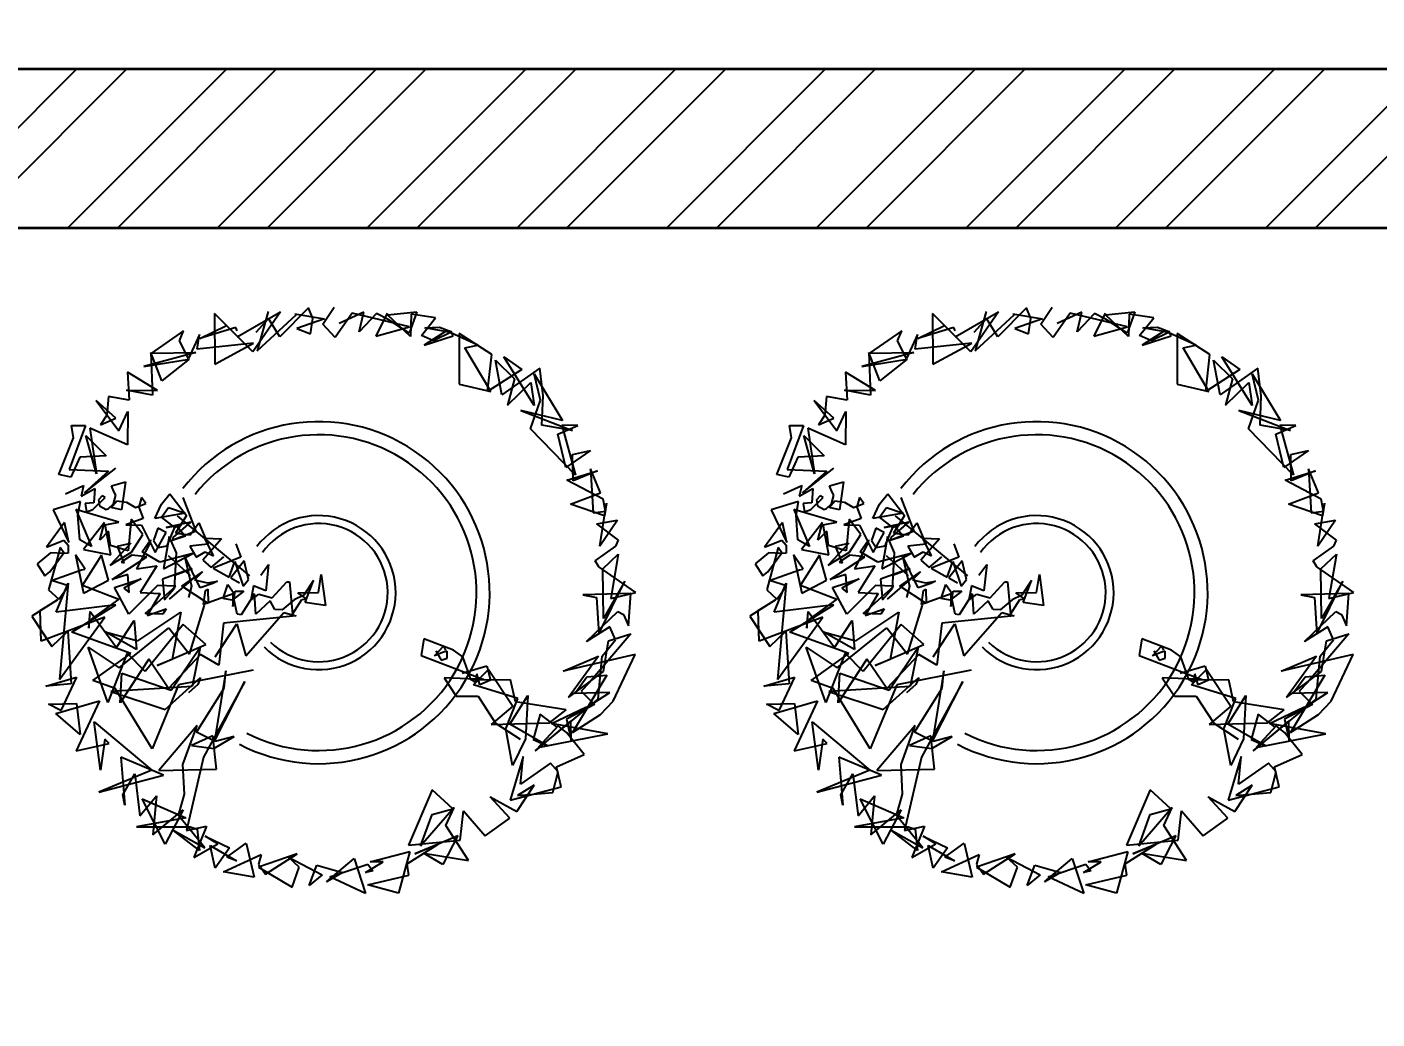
# Model space of a CAD drawing. Header units: inches. Extents: x 431 to 857, y 356 to 995.
# Drawn here: x 672.54 to 710.79, y 910.08 to 938.19 of the extents above; entities that cross this region are included whole.
import ezdxf

# ---------------------------------------------------------------- set-up
doc = ezdxf.new("R2010")
doc.units = ezdxf.units.IN
doc.header["$MEASUREMENT"] = 0
doc.layers.get('0').update_dxf_attribs({"color": 255})
doc.layers.get('Defpoints').update_dxf_attribs({"color": 255})
doc.layers.add('01.Wall', color=7, linetype='Continuous', lineweight=35)
doc.layers.add('08.Dimensions', color=255, linetype='Continuous')
doc.layers.add('09.Hatching', color=255, linetype='Continuous')
doc.styles.get("Standard").update_dxf_attribs({"font": 'arial.ttf'})
doc.dimstyles.get("Standard").update_dxf_attribs({"dimtxt": 12, "dimasz": 3.625, "dimexe": 5, "dimexo": 3.6875, "dimgap": 0.09, "dimtad": 0, "dimtih": 1, "dimtoh": 1, "dimdec": 4, "dimzin": 0, "dimdsep": 46, "dimlunit": 4, "dimtxsty": 'Standard', "dimblk": 'OBLIQUE', "dimblk1": 'ARCHTICK', "dimblk2": 'OBLIQUE', "dimcen": 0.15625, "dimdle": 5, "dimclrd": 251, "dimclre": 251, "dimadec": 0, "dimazin": 0, "dimtfac": 1, "dimtdec": 4, "dimtofl": 0, "dimtmove": 0, "dimatfit": 3, "dimldrblk": 'OBLIQUE', "dimfxl": 0, "dimtolj": 1, "dimtzin": 0, "dimarcsym": 0})

# ---------------------------------------------------------------- blocks, each defined once
blk = doc.blocks.new('_Oblique')
at = {"color": 0, "linetype": 'ByBlock', "lineweight": -2}
blk.add_line((-0.5, -0.5), (0.5, 0.5), dxfattribs=at)
blk = doc.blocks.new('*D29')
at = {"layer": '08.Dimensions', "color": 251, "lineweight": -2, "transparency": 16777216}
for p, q in [((504, 940.688), (504, 992)), ((804, 940.688), (804, 992)), ((499, 987), (643.625, 987)), ((809, 987), (664.375, 987))]:
    blk.add_line(p, q, dxfattribs=at)
at = {"layer": 'Defpoints', "color": 0, "transparency": 16777216}
for p in [(804, 987), (504, 937), (804, 937)]:
    blk.add_point(p, dxfattribs=at)
at = {"layer": '08.Dimensions', "color": 251, "lineweight": -2, "transparency": 16777216, "xscale": 3.625, "yscale": 3.625, "zscale": 3.625, "rotation": 180}
blk.add_blockref('_Oblique', (504, 987), dxfattribs=at)
at = {"layer": '08.Dimensions', "color": 251, "lineweight": -2, "transparency": 16777216, "xscale": 3.625, "yscale": 3.625, "zscale": 3.625}
blk.add_blockref('_Oblique', (804, 987), dxfattribs=at)
at = {"layer": '08.Dimensions', "color": 0, "transparency": 16777216, "insert": (654, 987), "char_height": 12, "attachment_point": 5}
blk.add_mtext("\\A1;25'", dxfattribs=at)

msp = doc.modelspace()

# ---------------------------------------------------------------- hatches: boundary and pattern name
at = {"layer": '09.Hatching', "true_color": 0xffffff}
h = msp.add_hatch(dxfattribs=at)
h.set_pattern_fill('ANSI32', scale=8)
h.paths.add_polyline_path([(652.5, 725.5), (643.5, 725.5), (615.999, 725.5), (513, 725.5), (513, 763), (504, 763), (504, 691.5), (513, 691.5), (513, 716.5), (643.5, 716.5), (647.999, 716.5), (652.5, 716.5)])
h.paths.add_polyline_path([(592.5, 928), (592.5, 932.5), (712.5, 932.5), (712.5, 928), (712.5, 912.25), (721.5, 912.25), (721.5, 928), (741.75, 928), (741.75, 937), (566.25, 937), (566.25, 928), (583.5, 928), (583.5, 881.5), (586, 881.5), (588, 881.5), (592.5, 881.5)])
h.paths.add_polyline_path([(721.5, 876.25), (712.5, 876.25), (712.5, 860.5), (721.5, 860.5)])
h.paths.add_polyline_path([(513, 928), (530.25, 928), (530.25, 937), (504, 937), (504, 811), (513, 811), (513, 848.5), (643.5, 848.5), (643.5, 761.5), (652.5, 761.5), (652.5, 857.5), (588, 857.5), (586, 857.5), (583.5, 857.5), (513, 857.5)])
h.paths.add_polyline_path([(718, 581.5), (712.5, 581.5), (700.5, 581.5), (688.5, 581.5), (688.5, 577), (688.5, 572.5), (700.5, 572.5), (712.5, 572.5), (718, 572.5)])
h.paths.add_polyline_path([(548.25, 451), (513, 451), (513, 465), (504, 465), (504, 397), (670.5, 397), (670.5, 401.5), (513, 401.5), (513, 442), (548.25, 442)])
h.paths.add_polyline_path([(652.5, 503), (643.5, 503), (643.5, 470.5), (643.5, 451), (608.25, 451), (608.25, 442), (652.5, 442), (652.5, 461.5)])
h.paths.add_polyline_path([(513, 609.5), (579, 609.5), (582.5, 609.5), (584.5, 609.5), (588, 609.5), (588, 618.5), (513, 618.5), (513, 643.5), (504, 643.5), (504, 525), (513, 525), (513, 539), (583.5, 539), (588, 539), (643.5, 539), (647.999, 539), (652.5, 539), (652.5, 548), (652.5, 577), (652.5, 680.5), (643.5, 680.5), (643.5, 581.5), (643.5, 548), (588, 548), (588, 585.5), (579, 585.5), (579, 548), (513, 548)])

# ---------------------------------------------------------------- linework, layer by layer
at = {"color": 7, "linetype": 'Continuous', "true_color": 0xffffff}
for p, q in [((677.857, 930.068), (677.864, 928.631)), ((678.94, 928.981), (677.857, 930.068)), ((678.496, 929.403), (679.721, 930.112)), ((679.721, 930.112), (678.94, 928.981)), ((679.381, 929.925), (679.021, 929.531)), ((679.377, 930.128), (679.067, 929.009)), ((679.067, 929.009), (680.181, 930.044)), ((679.702, 929.403), (679.381, 929.925)), ((680.521, 930.227), (679.702, 929.403)), ((680.131, 930.056), (680.969, 929.917)), ((680.969, 929.917), (680.185, 929.646)), ((680.644, 929.925), (680.521, 930.227)), ((680.575, 929.491), (680.644, 929.925)), ((680.927, 929.769), (681.241, 930.247)), ((681.758, 930.08), (681.276, 929.391)), ((682.083, 930.104), (681.39, 929.785)), ((683.377, 929.69), (681.758, 930.08)), ((681.949, 929.546), (682.083, 930.104)), ((682.447, 930.072), (681.949, 929.546)), ((682.75, 930.08), (682.428, 929.423)), ((682.776, 929.901), (682.447, 930.072)), ((682.757, 930.028), (683.584, 930.112)), ((683.404, 929.419), (682.757, 930.028)), ((683.37, 929.507), (682.776, 929.901)), ((683.584, 930.112), (683.37, 929.507)), ((683.423, 930.048), (683.404, 929.419)), ((684.12, 929.945), (683.423, 930.048)), ((683.722, 929.447), (684.12, 929.945)), ((698.201, 930.068), (698.209, 928.631)), ((699.285, 928.981), (698.201, 930.068)), ((698.841, 929.403), (700.066, 930.112)), ((700.066, 930.112), (699.285, 928.981)), ((699.725, 929.925), (699.365, 929.531)), ((699.721, 930.128), (699.411, 929.009)), ((699.411, 929.009), (700.525, 930.044)), ((700.047, 929.403), (699.725, 929.925)), ((700.866, 930.227), (700.047, 929.403)), ((700.475, 930.056), (701.314, 929.917)), ((701.314, 929.917), (700.529, 929.646)), ((700.989, 929.925), (700.866, 930.227)), ((700.92, 929.491), (700.989, 929.925)), ((701.272, 929.769), (701.586, 930.247)), ((702.103, 930.08), (701.62, 929.391)), ((702.428, 930.104), (701.735, 929.785)), ((703.722, 929.69), (702.103, 930.08)), ((702.294, 929.546), (702.428, 930.104)), ((702.792, 930.072), (702.294, 929.546)), ((703.094, 930.08), (702.773, 929.423)), ((703.121, 929.901), (702.792, 930.072)), ((703.102, 930.028), (703.929, 930.112)), ((703.749, 929.419), (703.102, 930.028)), ((703.714, 929.507), (703.121, 929.901)), ((703.929, 930.112), (703.714, 929.507)), ((703.768, 930.048), (703.749, 929.419)), ((704.465, 929.945), (703.768, 930.048)), ((704.067, 929.447), (704.465, 929.945)), ((676.98, 929.578), (676.073, 928.949)), ((676.865, 929.292), (676.98, 929.578)), ((677.44, 929.359), (678.178, 929.722)), ((678.458, 929.67), (677.44, 929.359)), ((678.5, 929.574), (678.458, 929.67)), ((680.185, 929.646), (680.575, 929.491)), ((681.276, 929.391), (680.927, 929.769)), ((682.428, 929.423), (683.377, 929.69)), ((684.426, 929.574), (683.799, 929.172)), ((683.814, 929.666), (684.231, 929.682)), ((684.553, 929.531), (683.814, 929.666)), ((684.58, 929.55), (684.055, 929.296)), ((684.231, 929.682), (684.58, 929.55)), ((685.311, 929.168), (684.426, 929.574)), ((684.618, 929.431), (684.553, 929.531)), ((697.325, 929.578), (696.417, 928.949)), ((697.21, 929.292), (697.325, 929.578)), ((697.784, 929.359), (698.523, 929.722)), ((698.802, 929.67), (697.784, 929.359)), ((698.845, 929.574), (698.802, 929.67)), ((700.529, 929.646), (700.92, 929.491)), ((701.62, 929.391), (701.272, 929.769)), ((702.773, 929.423), (703.722, 929.69)), ((704.771, 929.574), (704.143, 929.172)), ((704.158, 929.666), (704.576, 929.682)), ((704.897, 929.531), (704.158, 929.666)), ((704.924, 929.55), (704.4, 929.296)), ((704.576, 929.682), (704.924, 929.55)), ((705.655, 929.168), (704.771, 929.574)), ((704.962, 929.431), (704.897, 929.531)), ((677.118, 928.794), (676.865, 929.292)), ((677.428, 929.475), (677.118, 928.794)), ((677.363, 929.057), (677.428, 929.475)), ((678.963, 929.228), (677.363, 929.057)), ((677.864, 928.631), (678.963, 929.228)), ((684.055, 929.296), (683.722, 929.447)), ((683.799, 929.172), (684.618, 929.431)), ((684.79, 929.499), (684.79, 928.069)), ((685.709, 928.906), (684.79, 929.499)), ((684.951, 929.097), (685.311, 929.168)), ((697.462, 928.794), (697.21, 929.292)), ((697.773, 929.475), (697.462, 928.794)), ((697.708, 929.057), (697.773, 929.475)), ((699.308, 929.228), (697.708, 929.057)), ((698.209, 928.631), (699.308, 929.228)), ((704.4, 929.296), (704.067, 929.447)), ((704.143, 929.172), (704.962, 929.431)), ((705.135, 929.499), (705.135, 928.069)), ((706.054, 928.906), (705.135, 929.499)), ((705.296, 929.097), (705.655, 929.168)), ((677.328, 928.965), (675.851, 928.563)), ((675.851, 928.563), (677.137, 928.774)), ((676.05, 928.961), (676.096, 927.751)), ((676.36, 928.161), (676.05, 928.961)), ((676.073, 928.949), (677.328, 928.965)), ((677.137, 928.774), (676.36, 928.161)), ((685.682, 927.862), (684.951, 929.097)), ((685.594, 927.858), (685.709, 928.906)), ((686.054, 928.842), (686.559, 928.48)), ((686.911, 927.46), (686.054, 928.842)), ((697.673, 928.965), (696.195, 928.563)), ((696.195, 928.563), (697.482, 928.774)), ((696.394, 928.961), (696.44, 927.751)), ((696.704, 928.161), (696.394, 928.961)), ((696.417, 928.949), (697.673, 928.965)), ((697.482, 928.774), (696.704, 928.161)), ((706.027, 927.862), (705.296, 929.097)), ((705.939, 927.858), (706.054, 928.906)), ((706.398, 928.842), (706.904, 928.48)), ((707.256, 927.46), (706.398, 928.842)), ((675.391, 928.408), (675.437, 927.608)), ((676.237, 927.89), (675.391, 928.408)), ((686.559, 928.48), (685.594, 927.858)), ((685.812, 928.742), (686.356, 928.217)), ((686, 927.763), (685.812, 928.742)), ((687.072, 928.515), (686, 927.763)), ((687.168, 927.739), (687.072, 928.515)), ((695.736, 928.408), (695.782, 927.608)), ((696.582, 927.89), (695.736, 928.408)), ((706.904, 928.48), (705.939, 927.858)), ((706.157, 928.742), (706.701, 928.217)), ((706.345, 927.763), (706.157, 928.742)), ((707.417, 928.515), (706.345, 927.763)), ((707.512, 927.739), (707.417, 928.515)), ((684.79, 928.069), (685.682, 927.862)), ((686.356, 928.217), (686.153, 927.468)), ((686.153, 927.468), (686.819, 928.117)), ((686.819, 928.117), (686.911, 927.46)), ((686.915, 928.356), (687.711, 927.034)), ((687.091, 927.616), (686.915, 928.356)), ((705.135, 928.069), (706.027, 927.862)), ((706.701, 928.217), (706.498, 927.468)), ((706.498, 927.468), (707.164, 928.117)), ((707.164, 928.117), (707.256, 927.46)), ((707.26, 928.356), (708.056, 927.034)), ((707.436, 927.616), (707.26, 928.356)), ((674.499, 927.6), (675.146, 926.74)), ((675.054, 927.106), (674.499, 927.6)), ((674.848, 927.715), (674.802, 927.19)), ((675.437, 927.608), (674.848, 927.715)), ((675.357, 927.894), (676.237, 927.89)), ((676.096, 927.751), (675.357, 927.894)), ((686.812, 926.804), (687.091, 927.616)), ((687.133, 926.903), (687.168, 927.739)), ((694.844, 927.6), (695.491, 926.74)), ((695.399, 927.106), (694.844, 927.6)), ((695.192, 927.715), (695.146, 927.19)), ((695.782, 927.608), (695.192, 927.715)), ((695.701, 927.894), (696.582, 927.89)), ((696.44, 927.751), (695.701, 927.894)), ((707.156, 926.804), (707.436, 927.616)), ((707.478, 926.903), (707.512, 927.739)), ((675.146, 926.74), (675.399, 927.293)), ((675.399, 927.293), (675.391, 926.346)), ((686.536, 927.321), (687.998, 926.752)), ((687.711, 927.034), (686.536, 927.321)), ((695.491, 926.74), (695.743, 927.293)), ((695.743, 927.293), (695.736, 926.346)), ((706.881, 927.321), (708.343, 926.752)), ((708.056, 927.034), (706.881, 927.321)), ((674.201, 926.891), (673.737, 925.645)), ((673.802, 926.895), (674.201, 926.891)), ((673.856, 926.541), (673.802, 926.895)), ((674.802, 927.19), (674.622, 926.911)), ((674.622, 926.911), (675.054, 927.106)), ((687.998, 926.752), (687.133, 926.903)), ((687.581, 926.648), (688.148, 926.895)), ((687.692, 926.907), (688.083, 925.49)), ((688.148, 926.895), (687.692, 926.907)), ((694.545, 926.891), (694.082, 925.645)), ((694.147, 926.895), (694.545, 926.891)), ((694.201, 926.541), (694.147, 926.895)), ((695.146, 927.19), (694.966, 926.911)), ((694.966, 926.911), (695.399, 927.106)), ((708.343, 926.752), (707.478, 926.903)), ((707.926, 926.648), (708.492, 926.895)), ((708.037, 926.907), (708.427, 925.49)), ((708.492, 926.895), (708.037, 926.907)), ((673.443, 925.506), (673.856, 926.541)), ((674.208, 926.616), (674.783, 926.035)), ((674.515, 925.522), (674.208, 926.616)), ((674.319, 926.815), (674.515, 925.522)), ((675.391, 926.346), (674.319, 926.815)), ((688.083, 925.49), (686.812, 926.804)), ((687.811, 925.701), (687.581, 926.648)), ((693.787, 925.506), (694.201, 926.541)), ((694.553, 926.616), (695.127, 926.035)), ((694.859, 925.522), (694.553, 926.616)), ((694.664, 926.815), (694.859, 925.522)), ((695.736, 926.346), (694.664, 926.815)), ((708.427, 925.49), (707.156, 926.804)), ((708.155, 925.701), (707.926, 926.648)), ((688.511, 926.186), (687.811, 925.701)), ((688.002, 926.075), (688.511, 926.186)), ((688.018, 925.331), (688.002, 926.075)), ((708.856, 926.186), (708.155, 925.701)), ((708.347, 926.075), (708.856, 926.186)), ((708.362, 925.331), (708.347, 926.075)), ((674.036, 925.995), (673.787, 925.43)), ((674.783, 926.035), (674.036, 925.995)), ((694.381, 925.995), (694.132, 925.43)), ((695.127, 926.035), (694.381, 925.995)), ((673.787, 925.43), (673.443, 925.506)), ((673.737, 925.645), (674.855, 925.605)), ((674.166, 924.984), (675.062, 925.681)), ((674.855, 925.605), (674.166, 924.984)), ((687.841, 925.35), (688.707, 925.609)), ((688.868, 924.805), (687.841, 925.35)), ((688.707, 925.609), (688.018, 925.331)), ((688.508, 925.669), (688.584, 924.419)), ((688.795, 924.984), (688.508, 925.669)), ((694.132, 925.43), (693.787, 925.506)), ((694.082, 925.645), (695.2, 925.605)), ((694.511, 924.984), (695.407, 925.681)), ((695.2, 925.605), (694.511, 924.984)), ((708.186, 925.35), (709.051, 925.609)), ((709.212, 924.805), (708.186, 925.35)), ((709.051, 925.609), (708.362, 925.331)), ((708.852, 925.669), (708.929, 924.419)), ((709.139, 924.984), (708.852, 925.669)), ((673.634, 924.956), (674.147, 925.191)), ((674.147, 925.191), (674.074, 924.893)), ((674.074, 924.893), (674.465, 925.112)), ((674.465, 925.112), (674.434, 924.702)), ((674.932, 925.183), (675.33, 925.299)), ((675.005, 925.028), (674.932, 925.183)), ((674.989, 924.674), (675.054, 924.92)), ((675.054, 924.92), (675.005, 925.028)), ((675.33, 925.299), (675.219, 924.506)), ((676.348, 924.662), (676.586, 924.956)), ((676.586, 924.956), (677.064, 924.347)), ((687.941, 924.666), (688.795, 924.984)), ((693.979, 924.956), (694.492, 925.191)), ((694.492, 925.191), (694.419, 924.893)), ((694.419, 924.893), (694.809, 925.112)), ((694.809, 925.112), (694.779, 924.702)), ((695.276, 925.183), (695.675, 925.299)), ((695.349, 925.028), (695.276, 925.183)), ((695.334, 924.674), (695.399, 924.92)), ((695.399, 924.92), (695.349, 925.028)), ((695.675, 925.299), (695.564, 924.506)), ((696.693, 924.662), (696.93, 924.956)), ((696.93, 924.956), (697.409, 924.347)), ((708.286, 924.666), (709.139, 924.984)), ((674.055, 924.737), (673.282, 924.506)), ((673.986, 924.355), (674.055, 924.737)), ((674.434, 924.702), (674.185, 924.686)), ((674.185, 924.686), (674.231, 924.451)), ((674.407, 924.514), (674.752, 924.853)), ((674.668, 924.901), (674.564, 924.785)), ((674.564, 924.785), (674.591, 924.618)), ((674.591, 924.618), (674.783, 924.51)), ((674.752, 924.853), (674.668, 924.901)), ((674.783, 924.51), (674.848, 924.546)), ((674.848, 924.546), (674.989, 924.674)), ((674.928, 924.57), (675.089, 924.761)), ((675.219, 924.506), (674.928, 924.57)), ((675.089, 924.761), (675.357, 924.721)), ((675.357, 924.721), (675.613, 924.57)), ((675.613, 924.57), (675.912, 924.686)), ((675.789, 924.857), (675.709, 924.578)), ((675.709, 924.578), (675.832, 924.256)), ((675.912, 924.686), (675.789, 924.857)), ((676.165, 924.264), (676.348, 924.662)), ((676.352, 924.295), (676.547, 924.574)), ((676.547, 924.574), (677.022, 924.415)), ((677.335, 923.896), (676.967, 924.857)), ((688.902, 924.339), (687.941, 924.666)), ((688.768, 923.475), (688.963, 924.69)), ((688.929, 924.471), (688.868, 924.805)), ((688.963, 924.69), (688.902, 924.339)), ((694.4, 924.737), (693.626, 924.506)), ((694.331, 924.355), (694.4, 924.737)), ((694.779, 924.702), (694.53, 924.686)), ((694.53, 924.686), (694.576, 924.451)), ((694.752, 924.514), (695.096, 924.853)), ((695.012, 924.901), (694.909, 924.785)), ((694.909, 924.785), (694.936, 924.618)), ((694.936, 924.618), (695.127, 924.51)), ((695.096, 924.853), (695.012, 924.901)), ((695.127, 924.51), (695.192, 924.546)), ((695.192, 924.546), (695.334, 924.674)), ((695.273, 924.57), (695.433, 924.761)), ((695.564, 924.506), (695.273, 924.57)), ((695.433, 924.761), (695.701, 924.721)), ((695.701, 924.721), (695.958, 924.57)), ((695.958, 924.57), (696.257, 924.686)), ((696.134, 924.857), (696.054, 924.578)), ((696.054, 924.578), (696.176, 924.256)), ((696.257, 924.686), (696.134, 924.857)), ((696.509, 924.264), (696.693, 924.662)), ((696.697, 924.295), (696.892, 924.574)), ((696.892, 924.574), (697.367, 924.415)), ((697.68, 923.896), (697.312, 924.857)), ((709.247, 924.339), (708.286, 924.666)), ((709.113, 923.475), (709.308, 924.69)), ((709.273, 924.471), (709.212, 924.805)), ((709.308, 924.69), (709.247, 924.339)), ((673.282, 924.506), (673.726, 923.579)), ((673.925, 924.518), (674.365, 923.463)), ((675.142, 924.152), (673.925, 924.518)), ((674.04, 923.655), (673.986, 924.355)), ((674.231, 924.451), (674.407, 924.514)), ((674.752, 924.076), (675.142, 924.152)), ((675.832, 924.256), (675.345, 924.084)), ((675.495, 924.244), (675.407, 923.34)), ((675.824, 923.802), (675.495, 924.244)), ((677.022, 924.415), (676.165, 924.264)), ((676.731, 924.001), (676.352, 924.295)), ((677.179, 924.152), (676.486, 924.009)), ((676.681, 923.722), (677.179, 924.152)), ((677.064, 924.347), (676.75, 923.846)), ((678.852, 922.633), (676.803, 924.339)), ((688.584, 924.419), (688.929, 924.471)), ((688.691, 924.104), (689.273, 924.216)), ((689.273, 924.216), (688.768, 923.475)), ((693.626, 924.506), (694.07, 923.579)), ((694.27, 924.518), (694.71, 923.463)), ((695.487, 924.152), (694.27, 924.518)), ((694.384, 923.655), (694.331, 924.355)), ((694.576, 924.451), (694.752, 924.514)), ((695.096, 924.076), (695.487, 924.152)), ((696.176, 924.256), (695.69, 924.084)), ((695.839, 924.244), (695.751, 923.34)), ((696.168, 923.802), (695.839, 924.244)), ((697.367, 924.415), (696.509, 924.264)), ((697.076, 924.001), (696.697, 924.295)), ((697.524, 924.152), (696.831, 924.009)), ((697.026, 923.722), (697.524, 924.152)), ((697.409, 924.347), (697.095, 923.846)), ((699.197, 922.633), (697.148, 924.339)), ((708.929, 924.419), (709.273, 924.471)), ((709.036, 924.104), (709.618, 924.216)), ((709.618, 924.216), (709.113, 923.475)), ((673.6, 924.148), (673.094, 923.451)), ((673.726, 923.579), (673.6, 924.148)), ((674.737, 924.144), (674.143, 923.38)), ((674.603, 923.643), (674.737, 924.144)), ((674.855, 923.897), (674.603, 923.643)), ((674.913, 923.229), (674.752, 924.076)), ((674.905, 923.495), (674.855, 923.897)), ((675.345, 924.084), (675.782, 924.069)), ((675.506, 923.308), (675.824, 923.802)), ((675.782, 924.069), (676.176, 923.292)), ((676.245, 923.981), (676.126, 923.635)), ((676.176, 923.292), (676.482, 923.862)), ((676.482, 923.862), (676.245, 923.981)), ((676.486, 924.009), (676.919, 924.08)), ((676.513, 923.487), (676.632, 923.786)), ((677.331, 923.899), (676.627, 923.623)), ((676.632, 923.786), (676.762, 924.073)), ((676.919, 924.08), (676.731, 924.001)), ((676.75, 923.846), (677.16, 923.794)), ((676.762, 924.073), (677.03, 923.762)), ((677.16, 923.794), (677.409, 924.14)), ((677.409, 924.14), (677.662, 923.531)), ((689.304, 923.647), (688.691, 924.104)), ((693.944, 924.148), (693.439, 923.451)), ((694.07, 923.579), (693.944, 924.148)), ((695.081, 924.144), (694.488, 923.38)), ((694.947, 923.643), (695.081, 924.144)), ((695.2, 923.897), (694.947, 923.643)), ((695.257, 923.229), (695.096, 924.076)), ((695.25, 923.495), (695.2, 923.897)), ((695.69, 924.084), (696.126, 924.069)), ((695.851, 923.308), (696.168, 923.802)), ((696.126, 924.069), (696.521, 923.292)), ((696.59, 923.981), (696.471, 923.635)), ((696.521, 923.292), (696.827, 923.862)), ((696.827, 923.862), (696.59, 923.981)), ((696.831, 924.009), (697.263, 924.08)), ((696.858, 923.487), (696.976, 923.786)), ((697.676, 923.899), (696.972, 923.623)), ((696.976, 923.786), (697.106, 924.073)), ((697.263, 924.08), (697.076, 924.001)), ((697.095, 923.846), (697.505, 923.794)), ((697.106, 924.073), (697.374, 923.762)), ((697.505, 923.794), (697.753, 924.14)), ((697.753, 924.14), (698.006, 923.531)), ((709.649, 923.647), (709.036, 924.104)), ((673.094, 923.451), (673.584, 923.643)), ((673.477, 923.436), (673.339, 922.906)), ((673.588, 923.288), (673.477, 923.436)), ((673.584, 923.643), (673.711, 923.503)), ((673.711, 923.503), (673.707, 923.276)), ((674.365, 923.463), (674.04, 923.655)), ((675.483, 923.563), (674.897, 922.938)), ((675.407, 923.34), (674.905, 923.495)), ((675.104, 923.475), (675.483, 923.563)), ((675.299, 923.002), (675.104, 923.475)), ((676.031, 923.583), (675.64, 922.83)), ((675.801, 923.312), (676.042, 923.659)), ((676.042, 923.659), (676.031, 923.583)), ((676.126, 923.635), (676.256, 923.436)), ((676.256, 923.436), (676.513, 923.487)), ((676.574, 923.754), (676.413, 922.834)), ((676.781, 923.288), (676.574, 923.754)), ((677.03, 923.762), (676.681, 923.647)), ((676.681, 923.647), (676.681, 923.722)), ((677.662, 923.531), (677.152, 923.471)), ((677.152, 923.471), (677.336, 923.165)), ((678.052, 923.686), (677.52, 923.081)), ((677.577, 923.706), (678.052, 923.686)), ((677.822, 923.205), (677.577, 923.706)), ((678.462, 923.539), (678.603, 923.165)), ((688.642, 923.061), (689.227, 923.475)), ((689.227, 923.475), (689.304, 923.647)), ((693.439, 923.451), (693.929, 923.643)), ((693.822, 923.436), (693.684, 922.906)), ((693.933, 923.288), (693.822, 923.436)), ((693.929, 923.643), (694.055, 923.503)), ((694.055, 923.503), (694.051, 923.276)), ((694.71, 923.463), (694.384, 923.655)), ((695.828, 923.563), (695.242, 922.938)), ((695.751, 923.34), (695.25, 923.495)), ((695.449, 923.475), (695.828, 923.563)), ((695.644, 923.002), (695.449, 923.475)), ((696.375, 923.583), (695.985, 922.83)), ((696.145, 923.312), (696.387, 923.659)), ((696.387, 923.659), (696.375, 923.583)), ((696.471, 923.635), (696.601, 923.436)), ((696.601, 923.436), (696.858, 923.487)), ((696.919, 923.754), (696.758, 922.834)), ((697.126, 923.288), (696.919, 923.754)), ((697.374, 923.762), (697.026, 923.647)), ((697.026, 923.647), (697.026, 923.722)), ((698.006, 923.531), (697.497, 923.471)), ((697.497, 923.471), (697.681, 923.165)), ((698.397, 923.686), (697.864, 923.081)), ((697.922, 923.706), (698.397, 923.686)), ((698.167, 923.205), (697.922, 923.706)), ((698.806, 923.539), (698.948, 923.165)), ((708.986, 923.061), (709.572, 923.475)), ((709.572, 923.475), (709.649, 923.647)), ((673.209, 923.284), (672.826, 922.974)), ((673.19, 922.747), (673.588, 923.288)), ((673.58, 923.264), (673.209, 923.284)), ((673.707, 923.276), (673.58, 923.264)), ((673.917, 923.233), (674.147, 922.146)), ((674.193, 922.819), (673.917, 923.233)), ((674.652, 923.221), (674.116, 922.373)), ((674.143, 923.38), (674.913, 923.229)), ((674.851, 922.516), (674.652, 923.221)), ((674.897, 922.938), (675.506, 923.308)), ((674.959, 922.528), (675.935, 923.177)), ((675.514, 923.221), (675.211, 923.018)), ((675.211, 923.018), (675.299, 923.002)), ((675.935, 923.177), (675.514, 923.221)), ((676.306, 923.018), (675.801, 923.312)), ((677.24, 923.272), (676.306, 923.018)), ((676.413, 922.834), (677.24, 923.272)), ((677.175, 922.633), (676.549, 923.199)), ((676.72, 922.273), (676.781, 923.288)), ((677.003, 923.197), (677.206, 922.341)), ((677.451, 922.293), (677.003, 923.197)), ((677.336, 923.165), (677.589, 923.316)), ((677.52, 923.081), (677.761, 922.874)), ((677.589, 923.316), (677.822, 923.205)), ((677.761, 922.874), (678.117, 923.173)), ((678.603, 923.165), (677.815, 922.85)), ((678.266, 922.6), (678.427, 923.045)), ((678.691, 923.061), (678.32, 922.576)), ((678.427, 923.045), (678.668, 922.345)), ((678.814, 922.528), (678.691, 923.061)), ((688.741, 922.89), (688.642, 923.061)), ((688.86, 922.83), (689.296, 923.252)), ((689.296, 923.252), (689.086, 921.99)), ((693.554, 923.284), (693.171, 922.974)), ((693.534, 922.747), (693.933, 923.288)), ((693.925, 923.264), (693.554, 923.284)), ((694.051, 923.276), (693.925, 923.264)), ((694.262, 923.233), (694.492, 922.146)), ((694.538, 922.819), (694.262, 923.233)), ((694.997, 923.221), (694.461, 922.373)), ((694.488, 923.38), (695.257, 923.229)), ((695.196, 922.516), (694.997, 923.221)), ((695.242, 922.938), (695.851, 923.308)), ((695.303, 922.528), (696.279, 923.177)), ((695.858, 923.221), (695.556, 923.018)), ((695.556, 923.018), (695.644, 923.002)), ((696.279, 923.177), (695.858, 923.221)), ((696.651, 923.018), (696.145, 923.312)), ((697.585, 923.272), (696.651, 923.018)), ((696.758, 922.834), (697.585, 923.272)), ((697.52, 922.633), (696.894, 923.199)), ((697.064, 922.273), (697.126, 923.288)), ((697.348, 923.197), (697.551, 922.341)), ((697.796, 922.293), (697.348, 923.197)), ((697.681, 923.165), (697.933, 923.316)), ((697.864, 923.081), (698.106, 922.874)), ((697.933, 923.316), (698.167, 923.205)), ((698.106, 922.874), (698.462, 923.173)), ((698.948, 923.165), (698.159, 922.85)), ((698.611, 922.6), (698.772, 923.045)), ((699.036, 923.061), (698.665, 922.576)), ((698.772, 923.045), (699.013, 922.345)), ((699.159, 922.528), (699.036, 923.061)), ((709.086, 922.89), (708.986, 923.061)), ((709.204, 922.83), (709.641, 923.252)), ((709.641, 923.252), (709.43, 921.99)), ((672.826, 922.974), (673.048, 922.635)), ((673.048, 922.635), (673.19, 922.747)), ((673.339, 922.906), (673.155, 922.241)), ((673.232, 922.504), (674.086, 922.803)), ((674.086, 922.803), (674.193, 922.819)), ((675.399, 922.671), (674.959, 922.528)), ((675.433, 922.166), (675.399, 922.671)), ((675.64, 922.83), (676.222, 922.922)), ((676.222, 922.922), (675.751, 922.166)), ((677.217, 922.842), (676.383, 922.544)), ((677.336, 922.633), (676.566, 921.972)), ((676.704, 922.643), (677.217, 922.842)), ((676.926, 922.341), (677.512, 922.747)), ((677.512, 922.747), (677.286, 922.52)), ((677.815, 922.85), (678.266, 922.6)), ((679.166, 922.655), (679.388, 922.954)), ((679.388, 922.954), (679.304, 922.209)), ((680.805, 922.158), (680.881, 922.671)), ((680.881, 922.671), (681, 921.791)), ((689.794, 922.158), (688.741, 922.89)), ((688.879, 921.429), (688.86, 922.83)), ((693.171, 922.974), (693.393, 922.635)), ((693.393, 922.635), (693.534, 922.747)), ((693.684, 922.906), (693.5, 922.241)), ((693.577, 922.504), (694.43, 922.803)), ((694.43, 922.803), (694.538, 922.819)), ((695.743, 922.671), (695.303, 922.528)), ((695.778, 922.166), (695.743, 922.671)), ((695.985, 922.83), (696.567, 922.922)), ((696.567, 922.922), (696.096, 922.166)), ((697.562, 922.842), (696.727, 922.544)), ((697.681, 922.633), (696.911, 921.972)), ((697.049, 922.643), (697.562, 922.842)), ((697.271, 922.341), (697.857, 922.747)), ((697.857, 922.747), (697.631, 922.52)), ((698.159, 922.85), (698.611, 922.6)), ((699.511, 922.655), (699.733, 922.954)), ((699.733, 922.954), (699.649, 922.209)), ((701.149, 922.158), (701.226, 922.671)), ((701.226, 922.671), (701.345, 921.791)), ((710.139, 922.158), (709.086, 922.89)), ((709.224, 921.429), (709.204, 922.83)), ((673.155, 922.241), (673.446, 921.971)), ((673.718, 922.349), (673.232, 922.504)), ((673.37, 921.604), (673.711, 922.424)), ((673.446, 921.971), (673.718, 922.349)), ((673.711, 922.424), (673.462, 919.701)), ((674.116, 922.373), (675.139, 921.978)), ((674.147, 922.146), (674.851, 922.516)), ((675.016, 922.301), (675.774, 922.552)), ((675.426, 921.545), (675.016, 922.301)), ((675.774, 922.552), (675.284, 922.289)), ((675.284, 922.289), (675.433, 922.166)), ((676.237, 922.357), (675.426, 921.545)), ((675.893, 921.572), (676.758, 922.345)), ((676.758, 922.345), (676.237, 922.357)), ((676.383, 922.544), (676.44, 921.951)), ((676.44, 921.951), (676.72, 922.273)), ((677.673, 921.847), (676.926, 922.341)), ((677.206, 922.341), (677.122, 922.022)), ((677.286, 922.52), (677.658, 922.44)), ((677.807, 922.416), (677.451, 922.293)), ((677.596, 922.217), (677.665, 922.261)), ((677.658, 922.44), (677.941, 922.488)), ((677.665, 922.261), (677.673, 921.847)), ((677.941, 922.488), (677.807, 922.416)), ((678.098, 921.994), (678.232, 922.389)), ((678.232, 922.389), (678.412, 922.138)), ((678.32, 922.576), (678.561, 922.436)), ((678.668, 922.345), (678.814, 922.528)), ((678.959, 922.353), (678.879, 921.943)), ((679.304, 922.209), (678.959, 922.353)), ((679.492, 922.01), (679.905, 922.46)), ((679.905, 922.46), (679.982, 922.468)), ((679.982, 922.468), (680.062, 921.545)), ((680.655, 922.5), (680.387, 922.086)), ((680.422, 921.875), (680.655, 922.5)), ((688.741, 920.991), (689.484, 922.484)), ((689.484, 922.484), (688.879, 921.429)), ((693.5, 922.241), (693.791, 921.971)), ((694.063, 922.349), (693.577, 922.504)), ((693.714, 921.604), (694.055, 922.424)), ((693.791, 921.971), (694.063, 922.349)), ((694.055, 922.424), (693.806, 919.701)), ((694.461, 922.373), (695.483, 921.978)), ((694.492, 922.146), (695.196, 922.516)), ((695.361, 922.301), (696.119, 922.552)), ((695.77, 921.545), (695.361, 922.301)), ((696.119, 922.552), (695.629, 922.289)), ((695.629, 922.289), (695.778, 922.166)), ((696.582, 922.357), (695.77, 921.545)), ((696.237, 921.572), (697.103, 922.345)), ((697.103, 922.345), (696.582, 922.357)), ((696.727, 922.544), (696.785, 921.951)), ((696.785, 921.951), (697.064, 922.273)), ((698.018, 921.847), (697.271, 922.341)), ((697.551, 922.341), (697.466, 922.022)), ((697.631, 922.52), (698.002, 922.44)), ((698.152, 922.416), (697.796, 922.293)), ((697.941, 922.217), (698.01, 922.261)), ((698.002, 922.44), (698.286, 922.488)), ((698.01, 922.261), (698.018, 921.847)), ((698.286, 922.488), (698.152, 922.416)), ((698.443, 921.994), (698.577, 922.389)), ((698.577, 922.389), (698.757, 922.138)), ((698.665, 922.576), (698.906, 922.436)), ((699.013, 922.345), (699.159, 922.528)), ((699.304, 922.353), (699.224, 921.943)), ((699.649, 922.209), (699.304, 922.353)), ((699.836, 922.01), (700.25, 922.46)), ((700.25, 922.46), (700.326, 922.468)), ((700.326, 922.468), (700.407, 921.545)), ((701, 922.5), (700.732, 922.086)), ((700.766, 921.875), (701, 922.5)), ((709.086, 920.991), (709.828, 922.484)), ((709.828, 922.484), (709.224, 921.429)), ((673.408, 921.959), (672.677, 921.493)), ((672.914, 921.648), (673.408, 921.959)), ((675.139, 921.978), (674.285, 921.346)), ((675.751, 922.166), (676.314, 922.138)), ((676.314, 922.138), (675.946, 921.509)), ((677.543, 921.827), (677.596, 922.217)), ((678.412, 922.138), (677.543, 921.827)), ((678.358, 921.947), (678.098, 921.994)), ((678.688, 922.201), (678.358, 921.947)), ((678.37, 921.768), (678.443, 922.201)), ((678.374, 922.126), (678.37, 921.768)), ((678.5, 921.545), (678.374, 922.126)), ((678.443, 922.201), (678.688, 922.201)), ((678.99, 922.126), (678.607, 921.533)), ((678.879, 921.943), (679.109, 922.118)), ((679.021, 921.545), (678.99, 922.126)), ((679.43, 921.923), (679.021, 921.545)), ((679.109, 922.118), (679.492, 922.01)), ((679.568, 921.676), (679.43, 921.923)), ((680.112, 921.951), (679.771, 921.672)), ((680.062, 921.545), (680.326, 921.967)), ((680.387, 922.086), (680.112, 921.951)), ((680.215, 922.154), (680.805, 922.158)), ((680.464, 921.986), (680.215, 922.154)), ((680.326, 921.967), (680.464, 921.986)), ((681, 921.791), (680.422, 921.875)), ((689.649, 922.134), (688.286, 922.094)), ((688.286, 922.094), (688.676, 922.018)), ((688.676, 922.018), (688.741, 920.991)), ((689.086, 921.99), (689.794, 922.158)), ((689.58, 921.218), (689.649, 922.134)), ((693.753, 921.959), (693.021, 921.493)), ((693.259, 921.648), (693.753, 921.959)), ((695.483, 921.978), (694.629, 921.346)), ((696.096, 922.166), (696.659, 922.138)), ((696.659, 922.138), (696.291, 921.509)), ((697.887, 921.827), (697.941, 922.217)), ((698.757, 922.138), (697.887, 921.827)), ((698.703, 921.947), (698.443, 921.994)), ((699.032, 922.201), (698.703, 921.947)), ((698.714, 921.768), (698.787, 922.201)), ((698.718, 922.126), (698.714, 921.768)), ((698.845, 921.545), (698.718, 922.126)), ((698.787, 922.201), (699.032, 922.201)), ((699.335, 922.126), (698.952, 921.533)), ((699.224, 921.943), (699.453, 922.118)), ((699.365, 921.545), (699.335, 922.126)), ((699.775, 921.923), (699.365, 921.545)), ((699.453, 922.118), (699.836, 922.01)), ((699.913, 921.676), (699.775, 921.923)), ((700.456, 921.951), (700.116, 921.672)), ((700.407, 921.545), (700.671, 921.967)), ((700.732, 922.086), (700.456, 921.951)), ((700.56, 922.154), (701.149, 922.158)), ((700.809, 921.986), (700.56, 922.154)), ((700.671, 921.967), (700.809, 921.986)), ((701.345, 921.791), (700.766, 921.875)), ((709.993, 922.134), (708.63, 922.094)), ((708.63, 922.094), (709.021, 922.018)), ((709.021, 922.018), (709.086, 920.991)), ((709.43, 921.99), (710.139, 922.158)), ((709.924, 921.218), (709.993, 922.134)), ((672.677, 921.493), (673.247, 920.629)), ((672.941, 920.788), (672.914, 921.648)), ((675.054, 921.815), (673.37, 921.604)), ((673.81, 921.035), (675.054, 921.815)), ((674.292, 921.15), (674.331, 921.624)), ((674.331, 921.624), (675.081, 920.605)), ((675.682, 920.792), (676.896, 921.604)), ((676.39, 921.553), (675.893, 921.572)), ((675.946, 921.509), (676.482, 921.704)), ((676.482, 921.704), (676.39, 921.553)), ((676.896, 921.604), (676.655, 920.267)), ((677.149, 920.414), (677.573, 921.803)), ((680.169, 921.501), (678.113, 921.29)), ((678.607, 921.533), (678.5, 921.545)), ((678.741, 920.37), (679.817, 921.592)), ((679.771, 921.672), (679.568, 921.676)), ((679.817, 921.592), (680.169, 921.501)), ((688.393, 920.776), (689.281, 921.62)), ((689.281, 921.62), (689.442, 921.537)), ((689.442, 921.537), (689.58, 921.218)), ((693.021, 921.493), (693.592, 920.629)), ((693.286, 920.788), (693.259, 921.648)), ((695.399, 921.815), (693.714, 921.604)), ((694.155, 921.035), (695.399, 921.815)), ((694.637, 921.15), (694.675, 921.624)), ((694.675, 921.624), (695.426, 920.605)), ((696.027, 920.792), (697.24, 921.604)), ((696.735, 921.553), (696.237, 921.572)), ((696.291, 921.509), (696.827, 921.704)), ((696.827, 921.704), (696.735, 921.553)), ((697.24, 921.604), (696.999, 920.267)), ((697.493, 920.414), (697.918, 921.803)), ((700.514, 921.501), (698.458, 921.29)), ((698.952, 921.533), (698.845, 921.545)), ((699.086, 920.37), (700.162, 921.592)), ((700.116, 921.672), (699.913, 921.676)), ((700.162, 921.592), (700.514, 921.501)), ((708.737, 920.776), (709.626, 921.62)), ((709.626, 921.62), (709.786, 921.537)), ((709.786, 921.537), (709.924, 921.218)), ((674.744, 921.461), (672.941, 920.788)), ((673.462, 919.701), (674.744, 921.461)), ((674.285, 921.346), (674.292, 921.15)), ((675.081, 920.605), (675.575, 921.369)), ((675.15, 920.024), (676.563, 921.162)), ((675.575, 921.369), (675.644, 920.549)), ((676.969, 921.258), (675.889, 919.92)), ((676.563, 921.162), (677.149, 920.414)), ((677.608, 920.689), (676.969, 921.258)), ((677.872, 920.338), (678.488, 921.278)), ((678.113, 921.29), (677.975, 920.103)), ((678.488, 921.278), (678.741, 920.37)), ((689.059, 921.186), (688.393, 920.776)), ((689.22, 920.82), (689.059, 921.186)), ((695.089, 921.461), (693.286, 920.788)), ((693.806, 919.701), (695.089, 921.461)), ((694.629, 921.346), (694.637, 921.15)), ((695.426, 920.605), (695.92, 921.369)), ((695.495, 920.024), (696.907, 921.162)), ((695.92, 921.369), (695.989, 920.549)), ((697.313, 921.258), (696.234, 919.92)), ((696.907, 921.162), (697.493, 920.414)), ((697.953, 920.689), (697.313, 921.258)), ((698.217, 920.338), (698.833, 921.278)), ((698.458, 921.29), (698.32, 920.103)), ((698.833, 921.278), (699.086, 920.37)), ((709.404, 921.186), (708.737, 920.776)), ((709.564, 920.82), (709.404, 921.186)), ((673.247, 920.629), (673.695, 921.067)), ((673.695, 921.067), (673.791, 919.578)), ((675.479, 920.438), (673.81, 921.035)), ((674.76, 921.051), (675.682, 920.792)), ((675.644, 920.549), (674.76, 921.051)), ((683.783, 920.852), (683.711, 920.374)), ((684.626, 920.525), (683.783, 920.852)), ((689.649, 920.987), (688.469, 919.598)), ((688.841, 920.358), (689.22, 920.82)), ((688.879, 919.92), (689.017, 920.796)), ((689.017, 920.796), (689.649, 920.987)), ((693.592, 920.629), (694.04, 921.067)), ((694.04, 921.067), (694.136, 919.578)), ((695.824, 920.438), (694.155, 921.035)), ((695.104, 921.051), (696.027, 920.792)), ((695.989, 920.549), (695.104, 921.051)), ((704.128, 920.852), (704.055, 920.374)), ((704.97, 920.525), (704.128, 920.852)), ((709.993, 920.987), (708.814, 919.598)), ((709.185, 920.358), (709.564, 920.82)), ((709.224, 919.92), (709.361, 920.796)), ((709.361, 920.796), (709.993, 920.987)), ((674.277, 920.613), (675.15, 920.024)), ((674.832, 919.044), (674.277, 920.613)), ((674.411, 919.673), (675.479, 920.438)), ((675.384, 920.442), (674.832, 919.044)), ((675.889, 919.92), (675.384, 920.442)), ((676.253, 920.107), (677.608, 920.689)), ((677.462, 920.402), (676.555, 919.439)), ((676.624, 919.391), (677.447, 920.613)), ((677.447, 920.613), (677.221, 919.498)), ((677.975, 920.103), (677.462, 920.402)), ((683.711, 920.374), (685.483, 919.697)), ((684.09, 920.37), (684.338, 920.641)), ((684.319, 920.462), (684.09, 920.37)), ((684.128, 920.513), (684.277, 920.247)), ((684.449, 920.502), (684.319, 920.462)), ((684.338, 920.641), (684.396, 920.525)), ((684.446, 920.302), (684.449, 920.502)), ((684.894, 920.342), (684.626, 920.525)), ((685.131, 919.681), (684.894, 920.342)), ((689.771, 920.406), (687.734, 919.932)), ((687.734, 919.932), (688.73, 920.358)), ((688.73, 920.358), (687.88, 919.184)), ((688.726, 919.144), (688.841, 920.358)), ((689.151, 919.08), (689.771, 920.406)), ((694.622, 920.613), (695.495, 920.024)), ((695.177, 919.044), (694.622, 920.613)), ((694.756, 919.673), (695.824, 920.438)), ((695.728, 920.442), (695.177, 919.044)), ((696.234, 919.92), (695.728, 920.442)), ((696.597, 920.107), (697.953, 920.689)), ((697.807, 920.402), (696.9, 919.439)), ((696.969, 919.391), (697.792, 920.613)), ((697.792, 920.613), (697.566, 919.498)), ((698.32, 920.103), (697.807, 920.402)), ((704.055, 920.374), (705.828, 919.697)), ((704.434, 920.37), (704.683, 920.641)), ((704.664, 920.462), (704.434, 920.37)), ((704.472, 920.513), (704.622, 920.247)), ((704.794, 920.502), (704.664, 920.462)), ((704.683, 920.641), (704.74, 920.525)), ((704.79, 920.302), (704.794, 920.502)), ((705.238, 920.342), (704.97, 920.525)), ((705.475, 919.681), (705.238, 920.342)), ((710.116, 920.406), (708.079, 919.932)), ((708.079, 919.932), (709.074, 920.358)), ((709.074, 920.358), (708.224, 919.184)), ((709.07, 919.144), (709.185, 920.358)), ((709.495, 919.08), (710.116, 920.406)), ((675.996, 920.275), (675.177, 919.033)), ((676.555, 919.439), (675.996, 920.275)), ((676.655, 920.267), (676.234, 920.095)), ((676.234, 920.095), (676.253, 920.107)), ((678.948, 919.964), (676.838, 919.55)), ((684.277, 920.247), (684.446, 920.302)), ((684.867, 919.88), (685.575, 920.08)), ((685.196, 919.546), (685.617, 919.98)), ((685.575, 920.08), (685.675, 919.677)), ((685.617, 919.98), (686.306, 918.941)), ((696.341, 920.275), (695.521, 919.033)), ((696.9, 919.439), (696.341, 920.275)), ((696.999, 920.267), (696.578, 920.095)), ((696.578, 920.095), (696.597, 920.107)), ((699.292, 919.964), (697.183, 919.55)), ((704.622, 920.247), (704.79, 920.302)), ((705.211, 919.88), (705.92, 920.08)), ((705.541, 919.546), (705.962, 919.98)), ((705.92, 920.08), (706.019, 919.677)), ((705.962, 919.98), (706.651, 918.941)), ((673.075, 919.506), (673.94, 919.765)), ((673.791, 919.578), (673.075, 919.506)), ((673.94, 919.765), (673.504, 918.814)), ((675.043, 919.439), (674.411, 919.673)), ((675.177, 919.033), (675.227, 919.876)), ((675.227, 919.876), (676.624, 919.391)), ((676.459, 918.845), (677.462, 919.757)), ((677.462, 919.757), (677.382, 919.558)), ((678.711, 919.638), (677.543, 917.496)), ((678.171, 919.94), (677.853, 917.954)), ((677.853, 917.954), (678.711, 919.638)), ((678.129, 919.447), (678.171, 919.94)), ((684.361, 919.745), (684.706, 919.228)), ((685.483, 919.697), (684.361, 919.745)), ((685.25, 919.61), (685.07, 919.741)), ((686.245, 919.685), (685.131, 919.681)), ((685.284, 919.857), (685.25, 919.61)), ((685.376, 919.55), (685.284, 919.857)), ((685.675, 919.677), (685.376, 919.55)), ((686.383, 919.06), (686.245, 919.685)), ((687.88, 919.184), (688.879, 919.92)), ((688.967, 919.817), (687.995, 918.196)), ((688.067, 919.303), (688.408, 919.769)), ((688.469, 919.598), (688.24, 919.367)), ((688.408, 919.769), (688.967, 919.817)), ((693.42, 919.506), (694.285, 919.765)), ((694.136, 919.578), (693.42, 919.506)), ((694.285, 919.765), (693.848, 918.814)), ((695.387, 919.439), (694.756, 919.673)), ((695.521, 919.033), (695.571, 919.876)), ((695.571, 919.876), (696.969, 919.391)), ((696.804, 918.845), (697.807, 919.757)), ((697.807, 919.757), (697.727, 919.558)), ((699.055, 919.638), (697.887, 917.496)), ((698.515, 919.94), (698.198, 917.954)), ((698.198, 917.954), (699.055, 919.638)), ((698.473, 919.447), (698.515, 919.94)), ((704.706, 919.745), (705.051, 919.228)), ((705.828, 919.697), (704.706, 919.745)), ((705.594, 919.61), (705.414, 919.741)), ((706.59, 919.685), (705.475, 919.681)), ((705.629, 919.857), (705.594, 919.61)), ((705.721, 919.55), (705.629, 919.857)), ((706.019, 919.677), (705.721, 919.55)), ((706.727, 919.06), (706.59, 919.685)), ((708.224, 919.184), (709.224, 919.92)), ((709.312, 919.817), (708.339, 918.196)), ((708.412, 919.303), (708.753, 919.769)), ((708.814, 919.598), (708.584, 919.367)), ((708.753, 919.769), (709.312, 919.817)), ((677.221, 919.498), (674.913, 919.355)), ((674.913, 919.355), (676.459, 918.845)), ((676.088, 917.731), (675.043, 919.439)), ((676.838, 919.55), (676.088, 917.731)), ((677.382, 919.558), (677.118, 919.319)), ((677.34, 918.2), (678.129, 919.447)), ((684.706, 919.228), (685.322, 919.228)), ((686.452, 919.156), (685.196, 919.546)), ((685.322, 919.228), (685.82, 918.459)), ((686.226, 918.435), (686.731, 919.247)), ((686.731, 919.247), (686.662, 918.013)), ((689.055, 919.327), (688.067, 919.303)), ((688.24, 919.367), (688.619, 918.985)), ((688.443, 918.933), (689.055, 919.327)), ((697.566, 919.498), (695.257, 919.355)), ((695.257, 919.355), (696.804, 918.845)), ((696.433, 917.731), (695.387, 919.439)), ((697.183, 919.55), (696.433, 917.731)), ((697.727, 919.558), (697.462, 919.319)), ((697.685, 918.2), (698.473, 919.447)), ((705.051, 919.228), (705.667, 919.228)), ((706.796, 919.156), (705.541, 919.546)), ((705.667, 919.228), (706.165, 918.459)), ((706.57, 918.435), (707.076, 919.247)), ((707.076, 919.247), (707.007, 918.013)), ((709.4, 919.327), (708.412, 919.303)), ((708.584, 919.367), (708.963, 918.985)), ((708.787, 918.933), (709.4, 919.327)), ((673.148, 918.997), (673.94, 919.017)), ((673.504, 918.814), (673.148, 918.997)), ((673.362, 918.73), (674.599, 919.096)), ((674.599, 919.096), (673.936, 917.671)), ((673.94, 919.017), (674.051, 918.137)), ((686.306, 918.941), (685.694, 918.423)), ((686.111, 918.296), (686.452, 919.156)), ((687.819, 918.837), (686.383, 919.06)), ((686.938, 917.671), (688.726, 919.144)), ((687.348, 918.467), (687.819, 918.837)), ((687.405, 918.451), (688.377, 918.913)), ((688.619, 918.985), (687.83, 918.575)), ((688.377, 918.913), (688.443, 918.933)), ((688.791, 918.706), (689.151, 919.08)), ((693.492, 918.997), (694.285, 919.017)), ((693.848, 918.814), (693.492, 918.997)), ((693.707, 918.73), (694.943, 919.096)), ((694.943, 919.096), (694.281, 917.671)), ((694.285, 919.017), (694.396, 918.137)), ((706.651, 918.941), (706.038, 918.423)), ((706.456, 918.296), (706.796, 919.156)), ((708.163, 918.837), (706.727, 919.06)), ((707.283, 917.671), (709.07, 919.144)), ((707.692, 918.467), (708.163, 918.837)), ((707.75, 918.451), (708.722, 918.913)), ((708.963, 918.985), (708.175, 918.575)), ((708.722, 918.913), (708.787, 918.933)), ((709.136, 918.706), (709.495, 919.08)), ((674.051, 918.137), (673.362, 918.73)), ((674.446, 918.499), (676.08, 917.13)), ((674.626, 917.13), (674.446, 918.499)), ((685.694, 918.423), (687.348, 918.467)), ((685.82, 918.459), (686.513, 918.005)), ((687.29, 917.822), (686.226, 918.435)), ((687.083, 918.718), (686.884, 918.001)), ((687.949, 918.523), (686.938, 917.671)), ((687.566, 918.348), (687.083, 918.718)), ((688.998, 918.153), (687.405, 918.451)), ((687.83, 918.575), (687.956, 917.974)), ((687.956, 917.974), (687.949, 918.523)), ((687.995, 918.196), (688.791, 918.706)), ((694.396, 918.137), (693.707, 918.73)), ((694.79, 918.499), (696.425, 917.13)), ((694.97, 917.13), (694.79, 918.499)), ((706.038, 918.423), (707.692, 918.467)), ((706.165, 918.459), (706.858, 918.005)), ((707.635, 917.822), (706.57, 918.435)), ((707.428, 918.718), (707.229, 918.001)), ((708.293, 918.523), (707.283, 917.671)), ((707.91, 918.348), (707.428, 918.718)), ((709.342, 918.153), (707.75, 918.451)), ((708.175, 918.575), (708.301, 917.974)), ((708.301, 917.974), (708.293, 918.523)), ((708.339, 918.196), (709.136, 918.706)), ((677.367, 918.396), (676.276, 917.114)), ((676.961, 917.293), (677.367, 918.396)), ((677.807, 918.097), (677.198, 917.826)), ((677.872, 917.938), (677.34, 918.2)), ((677.91, 917.157), (677.807, 918.097)), ((677.838, 917.739), (678.408, 918.085)), ((678.408, 918.085), (677.872, 917.938)), ((686.302, 917.261), (686.111, 918.296)), ((687.589, 918.384), (687.026, 917.767)), ((687.026, 917.767), (688.998, 918.153)), ((687.826, 918.196), (687.589, 918.384)), ((688.332, 917.567), (687.826, 918.196)), ((697.711, 918.396), (696.62, 917.114)), ((697.306, 917.293), (697.711, 918.396)), ((698.152, 918.097), (697.543, 917.826)), ((698.217, 917.938), (697.685, 918.2)), ((698.255, 917.157), (698.152, 918.097)), ((698.182, 917.739), (698.753, 918.085)), ((698.753, 918.085), (698.217, 917.938)), ((706.647, 917.261), (706.456, 918.296)), ((707.933, 918.384), (707.371, 917.767)), ((707.371, 917.767), (709.342, 918.153)), ((708.171, 918.196), (707.933, 918.384)), ((708.676, 917.567), (708.171, 918.196)), ((673.936, 917.671), (674.867, 917.886)), ((674.744, 918.009), (674.626, 917.13)), ((674.867, 917.886), (674.744, 918.009)), ((677.198, 917.826), (677.838, 917.739)), ((686.662, 918.013), (686.302, 917.261)), ((686.884, 918.001), (687.29, 917.822)), ((694.281, 917.671), (695.211, 917.886)), ((695.089, 918.009), (694.97, 917.13)), ((695.211, 917.886), (695.089, 918.009)), ((697.543, 917.826), (698.182, 917.739)), ((707.007, 918.013), (706.647, 917.261)), ((707.229, 918.001), (707.635, 917.822)), ((675.204, 917.492), (675.311, 916.138)), ((676.41, 916.99), (675.204, 917.492)), ((677.003, 916.445), (676.961, 917.293)), ((677.543, 917.496), (677.057, 915.414)), ((686.597, 917.516), (686.23, 916.278)), ((686.524, 916.727), (686.597, 917.516)), ((687.374, 917.329), (686.524, 916.727)), ((687.589, 917.078), (687.374, 917.329)), ((687.547, 917.221), (688.332, 917.567)), ((695.548, 917.492), (695.655, 916.138)), ((696.754, 916.99), (695.548, 917.492)), ((697.348, 916.445), (697.306, 917.293)), ((697.887, 917.496), (697.401, 915.414)), ((706.942, 917.516), (706.574, 916.278)), ((706.869, 916.727), (706.942, 917.516)), ((707.719, 917.329), (706.869, 916.727)), ((707.933, 917.078), (707.719, 917.329)), ((707.891, 917.221), (708.676, 917.567)), ((676.08, 917.13), (674.58, 916.505)), ((674.58, 916.505), (676.41, 916.99)), ((675.253, 916.433), (675.594, 917.026)), ((675.594, 917.026), (675.743, 915.832)), ((676.276, 917.114), (677.91, 917.157)), ((687.443, 916.497), (687.589, 917.078)), ((687.681, 916.66), (687.547, 917.221)), ((696.425, 917.13), (694.924, 916.505)), ((694.924, 916.505), (696.754, 916.99)), ((695.598, 916.433), (695.939, 917.026)), ((695.939, 917.026), (696.088, 915.832)), ((696.62, 917.114), (698.255, 917.157)), ((707.788, 916.497), (707.933, 917.078)), ((708.025, 916.66), (707.891, 917.221)), ((684.021, 916.572), (683.354, 915)), ((684.61, 916.031), (684.021, 916.572)), ((686.23, 916.278), (687.681, 916.66)), ((686.417, 915.959), (686.915, 916.7)), ((686.915, 916.7), (686.444, 916.409)), ((704.365, 916.572), (703.699, 915)), ((704.955, 916.031), (704.365, 916.572)), ((706.574, 916.278), (708.025, 916.66)), ((706.762, 915.959), (707.26, 916.7)), ((707.26, 916.7), (706.789, 916.409)), ((675.311, 916.138), (675.253, 916.433)), ((675.743, 915.832), (676.207, 916.405)), ((675.809, 916.317), (677.045, 915.776)), ((676.459, 915.032), (675.809, 916.317)), ((676.207, 916.405), (676.107, 915.298)), ((676.835, 915.84), (677.003, 916.445)), ((685.663, 916.369), (686.417, 915.959)), ((686.226, 915.764), (685.663, 916.369)), ((686.444, 916.409), (687.443, 916.497)), ((695.655, 916.138), (695.598, 916.433)), ((696.088, 915.832), (696.551, 916.405)), ((696.153, 916.317), (697.39, 915.776)), ((696.804, 915.032), (696.153, 916.317)), ((696.551, 916.405), (696.452, 915.298)), ((697.179, 915.84), (697.348, 916.445)), ((706.008, 916.369), (706.762, 915.959)), ((706.57, 915.764), (706.008, 916.369)), ((706.789, 916.409), (707.788, 916.497)), ((677.045, 915.776), (675.64, 915.521)), ((676.107, 915.298), (676.969, 916.007)), ((676.969, 916.007), (676.459, 915.032)), ((677.577, 914.928), (676.835, 915.84)), ((684.641, 916.067), (683.695, 914.976)), ((683.695, 914.976), (684.021, 915.872)), ((684.021, 915.872), (684.61, 916.031)), ((684.411, 915.557), (684.641, 916.067)), ((684.817, 915.143), (684.913, 915.971)), ((684.913, 915.971), (685.521, 915.266)), ((685.521, 915.266), (686.226, 915.764)), ((697.39, 915.776), (695.985, 915.521)), ((696.452, 915.298), (697.313, 916.007)), ((697.313, 916.007), (696.804, 915.032)), ((697.922, 914.928), (697.179, 915.84)), ((704.985, 916.067), (704.04, 914.976)), ((704.04, 914.976), (704.365, 915.872)), ((704.365, 915.872), (704.955, 916.031)), ((704.756, 915.557), (704.985, 916.067)), ((705.162, 915.143), (705.257, 915.971)), ((705.257, 915.971), (705.866, 915.266)), ((705.866, 915.266), (706.57, 915.764)), ((675.64, 915.521), (677.164, 915.521)), ((676.658, 915.446), (677.577, 914.928)), ((677.428, 914.852), (676.658, 915.446)), ((677.057, 915.414), (677.623, 915.537)), ((677.164, 915.521), (677.367, 915.454)), ((677.623, 915.537), (677.267, 914.657)), ((677.367, 915.454), (677.428, 914.852)), ((685.051, 914.57), (684.411, 915.557)), ((695.985, 915.521), (697.508, 915.521)), ((697.003, 915.446), (697.922, 914.928)), ((697.773, 914.852), (697.003, 915.446)), ((697.401, 915.414), (697.968, 915.537)), ((697.508, 915.521), (697.711, 915.454)), ((697.968, 915.537), (697.612, 914.657)), ((697.711, 915.454), (697.773, 914.852)), ((705.395, 914.57), (704.756, 915.557)), ((677.267, 914.657), (677.953, 915.044)), ((677.593, 915.258), (678.282, 914.924)), ((677.953, 915.044), (677.593, 915.258)), ((677.73, 914.996), (678.477, 914.554)), ((677.876, 914.347), (677.73, 914.996)), ((678.205, 914.665), (678.749, 915.055)), ((678.749, 915.055), (678.979, 914.1)), ((683.312, 914.474), (684.189, 915.028)), ((683.354, 915), (684.817, 915.143)), ((683.534, 914.757), (684.752, 915.274)), ((684.189, 915.028), (683.534, 914.757)), ((684.752, 915.274), (684.323, 914.458)), ((697.612, 914.657), (698.297, 915.044)), ((697.937, 915.258), (698.626, 914.924)), ((698.297, 915.044), (697.937, 915.258)), ((698.075, 914.996), (698.822, 914.554)), ((698.221, 914.347), (698.075, 914.996)), ((698.55, 914.665), (699.093, 915.055)), ((699.093, 915.055), (699.323, 914.1)), ((703.657, 914.474), (704.534, 915.028)), ((703.699, 915), (705.162, 915.143)), ((703.879, 914.757), (705.096, 915.274)), ((704.534, 915.028), (703.879, 914.757)), ((705.096, 915.274), (704.668, 914.458)), ((678.282, 914.924), (677.876, 914.347)), ((678.109, 914.247), (679.174, 914.741)), ((678.477, 914.554), (678.205, 914.665)), ((680.2, 914.761), (679.097, 914.383)), ((679.174, 914.741), (679.097, 914.466)), ((679.296, 914.176), (680.2, 914.761)), ((679.947, 914.661), (680.904, 914.164)), ((680.257, 914.379), (679.947, 914.661)), ((681.023, 913.965), (681.808, 914.622)), ((681.808, 914.622), (682.137, 913.634)), ((682.267, 914.534), (683.393, 914.821)), ((683.393, 914.821), (683.071, 913.646)), ((683.772, 914.777), (685.051, 914.57)), ((684.323, 914.458), (683.772, 914.777)), ((698.626, 914.924), (698.221, 914.347)), ((698.454, 914.247), (699.518, 914.741)), ((698.822, 914.554), (698.55, 914.665)), ((700.544, 914.761), (699.442, 914.383)), ((699.518, 914.741), (699.442, 914.466)), ((699.641, 914.176), (700.544, 914.761)), ((700.292, 914.661), (701.249, 914.164)), ((700.602, 914.379), (700.292, 914.661)), ((701.368, 913.965), (702.152, 914.622)), ((702.152, 914.622), (702.482, 913.634)), ((702.612, 914.534), (703.737, 914.821)), ((703.737, 914.821), (703.416, 913.646)), ((704.116, 914.777), (705.395, 914.57)), ((704.668, 914.458), (704.116, 914.777)), ((678.979, 914.1), (678.109, 914.247)), ((679.097, 914.466), (679.296, 914.176)), ((679.097, 914.383), (680.058, 913.813)), ((680.058, 913.813), (680.257, 914.379)), ((680.541, 913.861), (680.751, 914.438)), ((680.751, 914.438), (681.479, 914.227)), ((681.479, 914.227), (681.023, 913.965)), ((681.126, 914.108), (682.194, 914.462)), ((682.129, 914.231), (682.635, 914.534)), ((682.344, 914.271), (682.129, 914.231)), ((682.194, 914.462), (682.344, 914.271)), ((682.635, 914.534), (682.267, 914.534)), ((683.362, 914.148), (683.312, 914.474)), ((699.323, 914.1), (698.454, 914.247)), ((699.442, 914.466), (699.641, 914.176)), ((699.442, 914.383), (700.403, 913.813)), ((700.403, 913.813), (700.602, 914.379)), ((700.885, 913.861), (701.096, 914.438)), ((701.096, 914.438), (701.823, 914.227)), ((701.823, 914.227), (701.368, 913.965)), ((701.471, 914.108), (702.539, 914.462)), ((702.474, 914.231), (702.979, 914.534)), ((702.688, 914.271), (702.474, 914.231)), ((702.539, 914.462), (702.688, 914.271)), ((702.979, 914.534), (702.612, 914.534)), ((703.707, 914.148), (703.657, 914.474)), ((680.904, 914.164), (680.541, 913.861)), ((682.137, 913.634), (681.126, 914.108)), ((682.202, 913.881), (683.362, 914.148)), ((683.071, 913.646), (682.202, 913.881)), ((701.249, 914.164), (700.885, 913.861)), ((702.482, 913.634), (701.471, 914.108)), ((702.547, 913.881), (703.707, 914.148)), ((703.416, 913.646), (702.547, 913.881))]:
    msp.add_line(p, q, dxfattribs=at)
for centre, radius, start, end in [((680.805, 922.158), 4.846, 242.4879, 142.5407), ((701.149, 922.158), 4.846, 242.4879, 142.5407), ((680.805, 922.158), 4.473, 242.9839, 141.5503), ((701.149, 922.158), 4.473, 242.9839, 141.5503), ((680.805, 922.158), 2.183, 224.8275, 143.3406), ((701.149, 922.158), 2.183, 224.8275, 143.3406), ((680.805, 922.158), 1.958, 225.9189, 144.574), ((701.149, 922.158), 1.958, 225.9189, 144.574)]:
    msp.add_arc(centre, radius, start, end, dxfattribs=at)
at = {"layer": '01.Wall', "color": 7, "true_color": 0xffffff}
for p, q in [((504, 937), (804, 937)), ((592.5, 932.5), (712.5, 932.5))]:
    msp.add_line(p, q, dxfattribs=at)

# ---------------------------------------------------------------- dimensions: what is measured, and where the dimension line sits
at = {"layer": '08.Dimensions', "color": 7, "true_color": 0xffffff}
dim = msp.add_linear_dim(base=(804, 987), p1=(504, 937), p2=(804, 937), dimstyle='Standard', override={"dimdec": 0, "dimtdec": 0, "dimtfillclr": 2}, dxfattribs=at)
dim.commit()
dim.dimension.update_dxf_attribs({"geometry": '*D29', "text_midpoint": (654, 987)})

doc.saveas('drawing.dxf')
